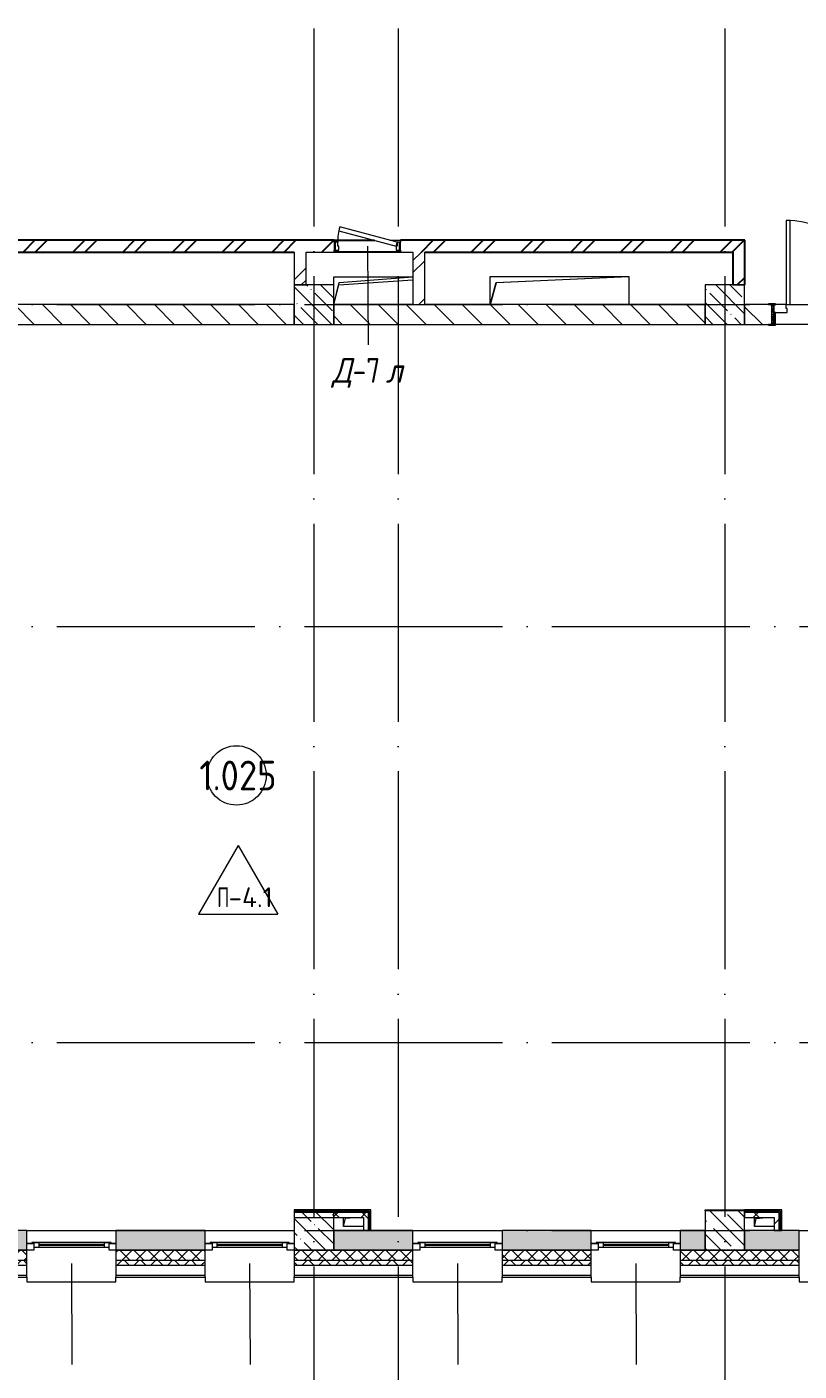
# Model space of a CAD drawing. Header units: millimetres. Extents: x -68946 to 690821, y -552984 to 293768.
# Drawn here: x 101938 to 109738, y 25005 to 38580 of the extents above; entities that cross this region are included whole.
import ezdxf

# ---------------------------------------------------------------- set-up
doc = ezdxf.new("R2010")
doc.units = ezdxf.units.MM
doc.linetypes.add('ADSK_Линия сетки', pattern=[2500, 2000, -250, 0, -250])
for name, color, linetype, lineweight in [('0) блоки', 250, 'Continuous', 25), ('A-AREA-____-IDEN', 250, 'Continuous', 9), ('A-DETL-GENF-OTLN', 250, 'Continuous', 5), ('A-DOOR-____-IDEN', 250, 'Continuous', 9), ('A-DOOR-____-MCUT', 250, 'Continuous', 5), ('A-DOOR-____-OTLN', 250, 'Continuous', 5), ('A-DOOR-FRAM-MCUT', 250, 'Continuous', 5), ('A-DOOR-FRAM-OTLN', 250, 'Continuous', 5), ('A-FLOR-____-IDEN', 250, 'Continuous', 9), ('A-FLOR-____-OTLN', 250, 'Continuous', 9), ('A-GLAZ-____-IDEN', 250, 'Continuous', 9), ('A-GLAZ-____-MCUT', 250, 'Continuous', 9), ('A-GLAZ-____-OTLN', 250, 'Continuous', 5), ('A-WALL-____-MCUT', 250, 'Continuous', 13), ('A-WALL-____-PATT', 250, 'Continuous', 13), ('A-WALL-FNSH-MCUT', 250, 'Continuous', 13), ('I-WALL-____-OTLN', 250, 'Continuous', 9), ('S-COLS-____-MCUT', 250, 'Continuous', 25), ('S-COLS-____-OTLN', 250, 'Continuous', 9), ('S-GRID-____-OTLN', 250, 'Continuous', 9)]:
    doc.layers.add(name, color=color, linetype=linetype, lineweight=lineweight)
doc.styles.add('ISOCPEUR_1', font='isocpeur.ttf', dxfattribs={"width": 0.9, "height": 250})
doc.styles.add('ISOCPEUR_2', font='isocpeur.ttf', dxfattribs={"height": 160})
doc.styles.add('ISOCPEUR_I_1', font='ГОСТ тип А.ttf', dxfattribs={"height": 2500})
pattern_1 = [(45, (12287.9, -0.0006), (-251.4472, 251.4472), []), (45, (12287.9, 381), (-251.4472, 251.4472), [])]
pattern_2 = [(135, (12287.91, -0.0006), (-142.5612, -142.5612), []), (135, (12430.48, -0.0006), (-142.5612, -142.5612), [252.016, -50.403, 3.353, -47.05])]
pattern_3 = [(45, (12287.91, -0.0006), (-141.42136, 141.42136), []), (135, (12287.91, -0.0006), (-141.42136, -141.42136), [])]

# ---------------------------------------------------------------- blocks, each defined once
blk = doc.blocks.new('Окно_СКБ_1Ст1 - 120_Окно_СКБ_1Ст_900_ОК7Л-29020579-АР1_Маркировочный план 1 этажа С2и3')
at = {"layer": 'A-GLAZ-____-MCUT'}
for p, q in [((-450, -195), (-450, -125)), ((-450, -125), (-380, -125)), ((-380, -125), (-380, -195)), ((380, -195), (380, -125)), ((380, -125), (450, -125)), ((450, -125), (450, -195)), ((-380, -195), (-450, -195)), ((-380, -195), (-400, -195)), ((-400, -195), (-400, -205)), ((-400, -205), (400, -205)), ((400, -205), (-400, -205)), ((380, -155), (-380, -155)), ((-380, -155), (-380, -195)), ((-330, -205), (-330, -155)), ((330, -205), (330, -155)), ((380, -195), (380, -155)), ((450, -195), (380, -195)), ((400, -195), (380, -195)), ((400, -205), (400, -195))]:
    blk.add_line(p, q, dxfattribs=at)
at = {"layer": 'A-GLAZ-____-MCUT', "lineweight": 5}
for p, q in [((-330, -175), (330, -175)), ((330, -185), (-330, -185))]:
    blk.add_line(p, q, dxfattribs=at)
at = {"layer": 'A-GLAZ-____-OTLN'}
for p, q in [((-450, -195), (-400, -195)), ((400, -195), (450, -195))]:
    blk.add_line(p, q, dxfattribs=at)
blk = doc.blocks.new('Окно_СКБ_1Ст1 - 120_Окно_СКБ_1Ст_900_ОК7Л-V29-АР1_Маркировочный план 1 этажа С2и3')
at = {"layer": 'A-GLAZ-____-MCUT'}
for p, q in [((-450, -195), (-450, -125)), ((-450, -125), (-380, -125)), ((-380, -125), (-380, -195)), ((380, -195), (380, -125)), ((380, -125), (450, -125)), ((450, -125), (450, -195)), ((-380, -195), (-450, -195)), ((-380, -195), (-400, -195)), ((-400, -195), (-400, -205)), ((-400, -205), (400, -205)), ((400, -205), (-400, -205)), ((380, -155), (-380, -155)), ((-380, -155), (-380, -195)), ((-330, -205), (-330, -155)), ((330, -205), (330, -155)), ((380, -195), (380, -155)), ((450, -195), (380, -195)), ((400, -195), (380, -195)), ((400, -205), (400, -195))]:
    blk.add_line(p, q, dxfattribs=at)
at = {"layer": 'A-GLAZ-____-MCUT', "lineweight": 5}
for p, q in [((-330, -175), (330, -175)), ((330, -185), (-330, -185))]:
    blk.add_line(p, q, dxfattribs=at)
at = {"layer": 'A-GLAZ-____-OTLN'}
for p, q in [((-450, -195), (-400, -195)), ((400, -195), (450, -195))]:
    blk.add_line(p, q, dxfattribs=at)
blk = doc.blocks.new('WNW_Отлив1 - Отлив_металлический 2-28596055-АР1_Маркировочный план 1 этажа С2и3')
at = {"layer": 'A-GLAZ-____-OTLN'}
for p, q in [((450, 320), (-450, 320)), ((-450, 320), (-450, 270)), ((450, 270), (450, 320))]:
    blk.add_line(p, q, dxfattribs=at)
blk = doc.blocks.new('Дверь_СКБ_2Ст_Внутренняя1 - Н_ВВ-4_1_2000x2600h_Фрамуга сверху-42037733-АР1_Маркировочный план 1 этажа С2и3')
at = {"layer": 'A-DOOR-____-OTLN'}
h = blk.add_hatch(dxfattribs=at)
h.set_pattern_fill('FP_17', color=256, style=0, pattern_type=2)
h.set_pattern_definition([(135, (1301.41, 164.685), (-14.1421, -14.1421), []), (225, (1301.41, 164.685), (14.1421, -14.1421), [])])
h.paths.add_polyline_path([(1012.5, -100), (1012.5, 100), (987.5, 100), (987.5, -100), (1012.5, -100)])
at = {"layer": 'A-DOOR-FRAM-OTLN'}
h = blk.add_hatch(dxfattribs=at)
h.set_pattern_fill('FP_18', color=256, style=0, pattern_type=2)
h.set_pattern_definition([(45, (-821.384, 164.685), (-14.1421, 14.1421), []), (135, (-821.384, 164.685), (-14.1421, -14.1421), [])])
h.paths.add_polyline_path([(-962.5, -100), (-962.5, 100), (-987.5, 100), (-987.5, -100)])
at = {"layer": 'A-DOOR-____-MCUT'}
for p, q in [((-837.5, 950), (-837.5, 100)), ((-797.5, 950), (-837.5, 950)), ((-797.5, 100), (-797.5, 950)), ((862.5, 950), (822.5, 950)), ((822.5, 950), (822.5, 100)), ((862.5, 100), (862.5, 950)), ((-837.5, 100), (-797.5, 100)), ((822.5, 100), (862.5, 100))]:
    blk.add_line(p, q, dxfattribs=at)
at = {"layer": 'A-DOOR-____-OTLN'}
for centre, start, end in [((-837.5, 100), 0, 90), ((862.5, 100), 90, 180)]:
    blk.add_arc(centre, 850, start, end, dxfattribs=at)
at = {"layer": 'A-DOOR-FRAM-MCUT'}
for p, q in [((-947.5, 108), (-1017.5, 108)), ((-1017.5, 108), (-1017.5, 100)), ((-1017.5, 100), (-947.5, 100)), ((-962.5, 100), (-987.5, 100)), ((-987.5, 100), (-987.5, -100)), ((-837.5, 100), (-962.5, 100)), ((-962.5, 100), (-962.5, 20)), ((-962.5, -100), (-962.5, 100)), ((-947.5, 100), (-962.5, 100)), ((-962.5, 100), (-962.5, 99)), ((-962.5, 99), (-947.5, 99)), ((-962.5, 20), (-827.5, 20)), ((-947.5, 20), (-962.5, 20)), ((-962.5, 20), (-962.5, -100)), ((-947.5, 100), (-947.5, 108)), ((-947.5, 99), (-947.5, 100)), ((-947.5, -100), (-947.5, 20)), ((-837.5, 60), (-837.5, 100)), ((-827.5, 60), (-837.5, 60)), ((-827.5, 20), (-827.5, 60)), ((862.5, 60), (852.5, 60)), ((852.5, 60), (852.5, 20)), ((852.5, 20), (987.5, 20)), ((862.5, 100), (862.5, 60)), ((987.5, 100), (862.5, 100)), ((1042.5, 108), (972.5, 108)), ((972.5, 108), (972.5, 100)), ((987.5, 100), (972.5, 100)), ((972.5, 100), (972.5, 99)), ((972.5, 100), (1042.5, 100)), ((972.5, 99), (987.5, 99)), ((987.5, 20), (972.5, 20)), ((972.5, 20), (972.5, -100)), ((987.5, 20), (987.5, 100)), ((1012.5, 100), (987.5, 100)), ((987.5, 100), (987.5, -100)), ((987.5, 99), (987.5, 100)), ((987.5, -100), (987.5, 20)), ((1012.5, -100), (1012.5, 100)), ((1042.5, 100), (1042.5, 108)), ((-947.5, -100), (-1017.5, -100)), ((-1017.5, -100), (-1017.5, -108)), ((-1017.5, -108), (-947.5, -108)), ((-987.5, -100), (-962.5, -100)), ((-962.5, -100), (-947.5, -100)), ((-947.5, -108), (-947.5, -100)), ((972.5, -100), (987.5, -100)), ((1042.5, -100), (972.5, -100)), ((972.5, -100), (972.5, -108)), ((972.5, -108), (1042.5, -108)), ((987.5, -100), (1012.5, -100)), ((1042.5, -108), (1042.5, -100))]:
    blk.add_line(p, q, dxfattribs=at)
blk = doc.blocks.new('_Wn_-As_OpeningMEP_floor__Rectangular - _Wn_-As_OpeningMEP_floor__Rectangular-36783980-АР1_Маркировочный план 1 этажа С2и3')
at = {"layer": 'A-DETL-GENF-OTLN', "lineweight": 5}
for p, q in [((-345, 135), (400, 190)), ((-400, -90), (-345, 135))]:
    blk.add_line(p, q, dxfattribs=at)
blk = doc.blocks.new('_Wn_-As_OpeningMEP_floor__Rectangular - _Wn_-As_OpeningMEP_floor__Rectangular-34704753-АР1_Маркировочный план 1 этажа С2и3')
at = {"layer": 'A-DETL-GENF-OTLN', "lineweight": 5}
for p, q in [((-639, 131), (700, 192)), ((-700, -92), (-639, 131))]:
    blk.add_line(p, q, dxfattribs=at)
blk = doc.blocks.new('_Wn_-As_OpeningMEP_floor__Rectangular - _Wn_-As_OpeningMEP_floor__Rectangular-V87-АР1_Маркировочный план 1 этажа С2и3')
at = {"layer": 'A-DETL-GENF-OTLN', "lineweight": 5}
for p, q in [((-100, 0), (-82, 82)), ((-82, 82), (8, 91))]:
    blk.add_line(p, q, dxfattribs=at)
blk = doc.blocks.new('_Wn_-As_OpeningMEP_floor__Rectangular - _Wn_-As_OpeningMEP_floor__Rectangular-V88-АР1_Маркировочный план 1 этажа С2и3')
at = {"layer": 'A-DETL-GENF-OTLN', "lineweight": 5}
for p, q in [((-100, 0), (-82, 82)), ((-82, 82), (18, 92))]:
    blk.add_line(p, q, dxfattribs=at)
blk = doc.blocks.new('Дверь_СКБ_1Ст_Внутренняя1 - Н_Д-7л_670x1875h_Технический шкаф ЭОМ и СС-V10-АР1_Маркировочный план 1 этажа С2и3')
at = {"layer": 'A-DOOR-____-OTLN'}
h = blk.add_hatch(dxfattribs=at)
h.set_pattern_fill('FP_22', color=256, style=0, pattern_type=2)
h.set_pattern_definition([(135, (1951.41, 124.685), (-14.14214, -14.14214), []), (225, (1951.41, 124.685), (14.14214, -14.14214), [])])
h.paths.add_polyline_path([(347, 40), (337, 40), (337, -40), (347, -40), (347, 0)])
at = {"layer": 'A-DOOR-FRAM-OTLN'}
h = blk.add_hatch(dxfattribs=at)
h.set_pattern_fill('FP_23', color=256, style=0, pattern_type=2)
h.set_pattern_definition([(45, (-171.384, 124.685), (-14.1421, 14.1421), []), (135, (-171.384, 124.685), (-14.1421, -14.1421), [])])
h.paths.add_polyline_path([(-323, 40), (-323, -40), (-313, -40), (-313, 40)])
at = {"layer": 'A-DOOR-____-MCUT'}
for p, q in [((-267, 195), (-277, 157)), ((-277, 157), (302, 1)), ((312, 40), (-267, 195)), ((302, 1), (312, 40))]:
    blk.add_line(p, q, dxfattribs=at)
at = {"layer": 'A-DOOR-____-OTLN'}
blk.add_arc((312, 40), 600, 165, 180, dxfattribs=at)
at = {"layer": 'A-DOOR-FRAM-MCUT'}
for p, q in [((-313, 40), (-323, 40)), ((-323, 40), (-323, -40)), ((-288, 40), (-313, 40)), ((-313, 40), (-313, -40)), ((-313, -40), (-313, 40)), ((-288, 0), (-288, 40)), ((-278, 0), (-288, 0)), ((-278, -40), (-278, 0)), ((312, 0), (302, 0)), ((302, 0), (302, -40)), ((312, 40), (312, 0)), ((337, 40), (312, 40)), ((337, -40), (337, 40)), ((347, 40), (337, 40)), ((337, 40), (337, -40)), ((347, -40), (347, 40)), ((-323, -40), (-313, -40)), ((-313, -40), (-278, -40)), ((302, -40), (337, -40)), ((337, -40), (347, -40))]:
    blk.add_line(p, q, dxfattribs=at)
blk = doc.blocks.new('_Wn_-As_OpeningMEP_floor__Rectangular - _Wn_-As_OpeningMEP_floor__Rectangular-32476413-АР1_Маркировочный план 1 этажа С2и3')
at = {"layer": 'A-DETL-GENF-OTLN', "lineweight": 5}
for p, q in [((-350, 125), (400, 175)), ((-400, -75), (-350, 125))]:
    blk.add_line(p, q, dxfattribs=at)
blk = doc.blocks.new('_Wn_-As_OpeningMEP_floor__Rectangular - _Wn_-As_OpeningMEP_floor__Rectangular-37165860-АР1_Маркировочный план 1 этажа С2и3')
at = {"layer": 'A-DETL-GENF-OTLN', "lineweight": 5}
for p, q in [((-638, 133), (700, 195)), ((-699, -90), (-638, 133))]:
    blk.add_line(p, q, dxfattribs=at)
blk = doc.blocks.new('AAR_СКБ_Марка_Помещения_мал - Номер-28977439-АР1_Маркировочный план 1 этажа С2и3')
at = {"layer": 'A-AREA-____-IDEN'}
blk.add_circle((-0.03, 0), 3, dxfattribs=at)
blk = doc.blocks.new('AAR_СКБ_Марка_Перекрытия - Марка пола-17325028-АР1_Маркировочный план 1 этажа С2и3')
at = {"layer": 'A-FLOR-____-IDEN'}
for p, q in [((0, 6.93), (-4, 0)), ((0, 6.93), (4, 0)), ((-4, 0), (4, 0))]:
    blk.add_line(p, q, dxfattribs=at)

msp = doc.modelspace()

# ---------------------------------------------------------------- hatches: boundary and pattern name
at = {"layer": '0) блоки'}
h = msp.add_hatch(dxfattribs=at)
h.set_pattern_fill('FP_4', color=256, style=0, pattern_type=2)
h.set_pattern_definition(pattern_1)
h.paths.add_polyline_path([(104757.8919, 36304.9994), (105042.9138, 36304.9994), (105042.9138, 36424.9994), (100742.8919, 36424.9994), (100742.8919, 36304.9994), (104637.8919, 36304.9994)])
h.paths.add_polyline_path([(105844.2913, 36304.9994), (109188.0332, 36304.9994), (109187.8919, 36424.9994), (105712.9138, 36424.9994), (105712.9138, 36304.9994), (105837.9138, 36304.9994)])
h.paths.add_polyline_path([(100304.2088, 36304.9994), (100392.8919, 36304.9994), (100392.8919, 36424.9994), (99987.9138, 36424.9994), (99987.9138, 36304.9994), (100056.4918, 36304.9994)])
h = msp.add_hatch(dxfattribs=at)
h.set_pattern_fill('FP_4', color=256, style=0, pattern_type=2)
h.set_pattern_definition(pattern_1)
h.paths.add_polyline_path([(109187.8919, 35974.9994), (109188.0332, 35974.9994), (109187.8919, 36304.9994), (109068.0332, 36304.9994), (109068.0332, 35974.9994)])
at = {"layer": 'A-WALL-____-PATT', "lineweight": 15, "true_color": 0x000000}
h = msp.add_hatch(dxfattribs=at)
h.set_pattern_fill('FP_4', color=18, style=0, pattern_type=2)
h.set_pattern_definition(pattern_1)
h.paths.add_polyline_path([(104637.8919, 35974.9994), (104757.8919, 35974.9994), (104757.8919, 36304.9994), (104637.8919, 36304.9994), (104637.8919, 36019.4183)])
h = msp.add_hatch(dxfattribs=at)
h.set_pattern_fill('FP_4', color=18, style=0, pattern_type=2)
h.set_pattern_definition(pattern_1)
h.paths.add_polyline_path([(105937.9138, 35775), (105957.9138, 35775), (105957.9138, 36304.9994), (105837.9138, 36304.9994), (105837.9138, 35775)])
h = msp.add_hatch(dxfattribs=at)
h.set_pattern_fill('FP_2', color=18, style=0, pattern_type=2)
h.set_pattern_definition([(135, (12287.91, -0.0006), (-141.42136, -141.42136), [])])
h.paths.add_polyline_path([(112185.9827, 35575), (113447.9138, 35575), (113447.9138, 35775), (111458.0332, 35775), (111458.0332, 35575), (111813.3769, 35575)])
h.paths.add_polyline_path([(109428.0332, 35575), (109458.0318, 35575), (109458.0332, 35775), (109187.8919, 35775), (109187.8919, 35575), (109287.4661, 35575)])
h.paths.add_polyline_path([(105040.0788, 35575), (108787.8919, 35575), (108787.8919, 35775), (105037.8919, 35774.8832), (105037.9138, 35575)])
h.paths.add_polyline_path([(101671.1643, 35575), (104637.8919, 35575), (104637.8919, 35775), (101137.8919, 35775), (101137.8919, 35575)])
h.paths.add_polyline_path([(98937.2533, 35575), (100737.8919, 35575), (100737.8919, 35775), (97687.8919, 35775), (97687.8919, 35575), (98549.0724, 35575)])
h.paths.add_polyline_path([(95657.8919, 35575), (95687.8919, 35575), (95687.8919, 35775), (95437.8919, 35775), (95437.8919, 35575)])
h = msp.add_hatch(dxfattribs=at)
h.set_pattern_fill('FP_83', color=18, style=0, pattern_type=2)
h.set_pattern_definition(pattern_3)
h.paths.add_polyline_path([(105037.8919, 26557), (105387.4661, 26557), (105387.4661, 26607), (105037.8919, 26607), (105037.8919, 26560.4825)])
h = msp.add_hatch(dxfattribs=at)
h.set_pattern_fill('FP_83', color=18, style=0, pattern_type=2)
h.set_pattern_definition(pattern_3)
h.paths.add_polyline_path([(105337.5999, 26425), (105387.4661, 26425), (105387.4661, 26557), (105337.4661, 26557), (105337.4661, 26425)])
h = msp.add_hatch(dxfattribs=at)
h.set_pattern_fill('FP_83', color=18, style=0, pattern_type=2)
h.set_pattern_definition(pattern_3)
h.paths.add_polyline_path([(109288.5693, 26557), (109537.4661, 26557), (109537.4661, 26607), (109187.8919, 26607), (109187.8919, 26557), (109287.4661, 26557)])
h = msp.add_hatch(dxfattribs=at)
h.set_pattern_fill('FP_83', color=18, style=0, pattern_type=2)
h.set_pattern_definition(pattern_3)
h.paths.add_polyline_path([(109537.4661, 26425), (109537.4661, 26557), (109487.4661, 26557), (109487.4661, 26425)])
h = msp.add_hatch(dxfattribs=at)
h.set_pattern_fill('FP_3', color=18, style=0, pattern_type=2)
h.set_pattern_definition([(50, (12287.9, -0.0006), (364.3679, -31.8783), [38.1, -419.1]), (355, (12287.9, -0.0006), (-70.4859, 382.1133), [30.48, -335.28]), (100.451, (12318.28, -2.66), (293.885, 350.2334), [32.38, -356.18]), (46.184, (12287.9, 101.6), (542.1585, -84.0858), [57.15, -628.65]), (96.636, (12333.1, 94.6), (474.805, 494.8554), [48.57, -534.27]), (351.184, (12287.9, 101.6), (474.8102, 494.85), [45.72, -502.92]), (21, (12338.7, 76.2), (303.2285, -204.5305), [38.1, -419.1]), (326, (12338.7, 76.2), (123.6039, 368.376), [30.48, -335.28]), (71.451, (12364, 59.16), (426.8341, 163.8427), [32.38, -356.18]), (37.5, (12287.91, -0.0006), (6.17665, 169.11015), [16.764, -314.452, 16.764, -323.596, -336.55]), (37.5, (12287.91, -0.0006), (6.17665, 169.11015), [-671.576, 16.764, -319.786]), (7.5, (12287.91, -0.0006), (133.63888, 200.3615), [16.764, -177.292, 16.764, -306.832, -128.27]), (7.5, (12287.91, -0.0006), (133.63888, 200.3615), [-517.652, 16.764, -111.506]), (327.5, (12174.63, -0.0006), (271.18182, -11.45836), [16.764, -110.236, 16.764, -379.476, -525.78]), (327.5, (12174.63, -0.0006), (271.18182, -11.45836), [-523.24, 16.764, -509.016]), (317.5, (12123.83, -0.0006), (296.2585, 50.85285), [16.764, -148.336, 16.764, -246.38, -373.38]), (317.5, (12123.83, -0.0006), (296.2585, 50.85285), [-428.244, 16.764, -356.616])])
h.paths.add_polyline_path([(112437.9138, 26225), (113447.9138, 26225.0597), (113447.9138, 26425), (112437.9138, 26425), (112437.9138, 26225.0597)])
h.paths.add_polyline_path([(111239.8528, 26225), (111537.9138, 26225.0597), (111537.9138, 26425), (110637.9138, 26425), (110637.9138, 26225)])
h.paths.add_polyline_path([(107637.9138, 26225), (107637.9138, 26425), (106737.9138, 26425), (106737.9138, 26225), (107138.9863, 26225)])
h.paths.add_polyline_path([(105772.0308, 26225), (105837.9138, 26225.0597), (105837.9138, 26425), (105037.8919, 26425), (105037.8919, 26225)])
h.paths.add_polyline_path([(101937.9138, 26225), (101937.9138, 26425), (101137.8919, 26425), (101137.8919, 26225), (101671.1643, 26225)])
h.paths.add_polyline_path([(103108.8499, 26225), (103737.9138, 26225.0597), (103737.9138, 26425), (102837.9138, 26425), (102837.9138, 26225), (103038.1198, 26225)])
h.paths.add_polyline_path([(98937.9138, 26225), (99837.9138, 26225.0597), (99837.9138, 26425), (98937.9138, 26425), (98937.9138, 26225.0597)])
h.paths.add_polyline_path([(98037.9138, 26225), (98037.9138, 26425), (96537.9138, 26425), (96537.9138, 26225), (97570.2978, 26225)])
h.paths.add_polyline_path([(92587.8919, 26225), (93837.9138, 26225.0597), (93837.9138, 26425), (92587.8919, 26425), (92588.0037, 26225.0597)])
h.paths.add_polyline_path([(108787.8919, 26225.0597), (108787.8919, 26425), (108537.9138, 26425), (108537.9884, 26225.0597)])
h.paths.add_polyline_path([(109737.9138, 26225.0597), (109737.9138, 26425), (109187.8919, 26425), (109188.056, 26225.0597)])
h.paths.add_polyline_path([(94737.9138, 26225.0597), (95037.8919, 26225.0597), (95037.8919, 26425), (94737.9138, 26425), (94737.9138, 26405.955)])
h.paths.add_polyline_path([(95637.9138, 26225.0597), (95637.9138, 26425), (95437.8919, 26425), (95437.8919, 26225.0597), (95637.8542, 26225.0597)])
h = msp.add_hatch(dxfattribs=at)
h.set_pattern_fill('FP_52', color=18, style=0, pattern_type=2)
h.set_pattern_definition([(45, (12287.91, -0.0006), (-70.71068, 70.71068), []), (135, (12287.91, -0.0006), (-70.71068, -70.71068), [])])
h.paths.add_polyline_path([(116717.9144, 26125.0597), (116987.8919, 26125.0597), (116987.8548, 26225), (116717.8919, 26225), (116717.8919, 26223.0597), (116754.8919, 26223.0597), (116754.8919, 26215.0597), (116717.8919, 26215.0597), (116717.8919, 26125.0597)])
h.paths.add_polyline_path([(115377.8919, 26125.0597), (115617.8919, 26125.0597), (115617.8919, 26215.0597), (115580.8919, 26215.0597), (115580.8919, 26223.0597), (115617.8919, 26223.0597), (115617.8203, 26225), (115377.8919, 26225), (115377.8919, 26223.0597), (115414.8919, 26223.0597), (115414.8919, 26215.0597), (115377.8919, 26215.0597), (115377.8919, 26135.5435)])
h.paths.add_polyline_path([(113647.8919, 26125.0597), (113647.8919, 26215.0597), (113610.8919, 26215.0597), (113610.8919, 26223.0597), (113647.8919, 26223.0597), (113647.8851, 26225.0597), (112437.9138, 26225), (112437.9138, 26125.0597), (113447.9138, 26125.0597)])
h.paths.add_polyline_path([(107138.9863, 26125.0597), (107637.9138, 26125.0597), (107637.3768, 26225), (106737.9138, 26225), (106737.9138, 26125.0597)])
h.paths.add_polyline_path([(109737.9138, 26125.0597), (109737.9138, 26225.0597), (108537.9138, 26225), (108537.9138, 26125.0597)])
h.paths.add_polyline_path([(110637.9138, 26125.0597), (111537.9138, 26125.0597), (111537.3768, 26225), (110637.9138, 26225), (110637.9138, 26187.1895)])
h.paths.add_polyline_path([(105772.0308, 26125.0597), (105837.9138, 26125.0597), (105837.1978, 26225), (104637.9138, 26225), (104637.9138, 26125.0597), (105699.7438, 26125.0597)])
h.paths.add_polyline_path([(103038.1198, 26125.0597), (103737.9138, 26125.0597), (103737.3768, 26225), (102837.9138, 26225), (102837.9138, 26125.0597)])
h.paths.add_polyline_path([(101671.1643, 26125.0597), (101937.9138, 26125.0597), (101937.1978, 26225), (100737.9138, 26225), (100737.9138, 26125.0597), (101137.8919, 26125.0597)])
h.paths.add_polyline_path([(98937.9138, 26125.0597), (99837.9138, 26125.0597), (99837.3768, 26225), (98937.9138, 26225)])
h.paths.add_polyline_path([(97570.2978, 26125.0597), (98037.9138, 26125.0597), (98037.9138, 26225), (96537.9138, 26225), (96537.9138, 26125.0597)])
h.paths.add_polyline_path([(93837.9138, 26125.0597), (93836.9293, 26225), (92187.8919, 26224.9994), (92187.8919, 26125.0597), (93469.4313, 26125.0597)])
h.paths.add_polyline_path([(95437.8919, 26125.0597), (95637.9138, 26125.0597), (95637.9138, 26225.0597), (94737.9138, 26225), (94737.9138, 26125.0597), (94836.3868, 26125.0597)])
h.paths.add_polyline_path([(88001.6092, 26125.0597), (88137.8919, 26125.0597), (88137.5273, 26225), (87757.9138, 26225), (87757.9138, 26125.0597)])
h.paths.add_polyline_path([(86487.9138, 26125.0597), (87157.9138, 26125.0597), (87157.9138, 26224.9994), (86487.9138, 26225)])
h = msp.add_hatch(dxfattribs=at)
h.set_pattern_fill('FP_53', color=18, style=0, pattern_type=2)
h.set_pattern_definition([(135, (12287.91, -0.0006), (-84.85281, -84.85281), []), (225, (12287.91, -0.0006), (84.85281, -84.85281), [])])
h.paths.add_polyline_path([(115377.8919, 26075.0597), (115617.8919, 26075.0597), (115617.8919, 26125.0597), (115377.8919, 26125.0597), (115377.8919, 26115.0597)])
h.paths.add_polyline_path([(116837.9144, 26075.0597), (116887.9144, 26075.0597), (116887.9144, 26125.0597), (116717.8919, 26125.0597), (116717.9144, 26075.0597), (116737.9144, 26075.0597)])
h.paths.add_polyline_path([(113647.8919, 26075.0597), (113647.8919, 26125.0597), (112437.9138, 26125.0597), (112437.9138, 26075.0597), (113447.9138, 26075.0597)])
h.paths.add_polyline_path([(111537.9138, 26075.0597), (111537.9138, 26125.0597), (110637.9138, 26125.0597), (110637.9138, 26075.0597), (111239.8528, 26075.0597)])
h.paths.add_polyline_path([(108537.9138, 26075.0597), (109737.9138, 26075.0597), (109737.9138, 26125.0597), (108537.9138, 26125.0597)])
h.paths.add_polyline_path([(107637.9138, 26075.0597), (107637.9138, 26125.0597), (106737.9138, 26125.0597), (106737.9138, 26075.0597), (107138.9863, 26075.0597)])
h.paths.add_polyline_path([(105772.0308, 26075.0597), (105837.9138, 26075.0597), (105837.9138, 26125.0597), (104637.9138, 26125.0597), (104637.9138, 26075.0597)])
h.paths.add_polyline_path([(103038.1198, 26075.0597), (103737.9138, 26075.0597), (103737.9138, 26125.0597), (102837.9138, 26125.0597), (102837.9138, 26075.0597)])
h.paths.add_polyline_path([(101725.6697, 26075.0597), (101937.9138, 26075.0597), (101937.9138, 26125.0597), (100737.9138, 26125.0597), (100737.9138, 26075.0597), (101671.1643, 26075.0597)])
h.paths.add_polyline_path([(99837.9138, 26075.0597), (99837.9138, 26125.0597), (98937.9138, 26125.0597), (98937.9138, 26075.0597)])
h.paths.add_polyline_path([(97570.2978, 26075.0597), (98037.9138, 26075.0597), (98037.9138, 26125.0597), (96537.9138, 26125.0597), (96537.9138, 26075.0597)])
h.paths.add_polyline_path([(95437.8919, 26075.0597), (95637.9138, 26075.0597), (95637.9138, 26125.0597), (94737.9138, 26125.0597), (94737.9138, 26075.0597), (94836.3868, 26075.0597)])
h.paths.add_polyline_path([(92187.8919, 26075.0597), (93837.9138, 26075.0597), (93837.9138, 26125.0597), (92187.8919, 26125.0597)])
h.paths.add_polyline_path([(86634.6537, 26075.0597), (87157.9138, 26075.0597), (87157.9138, 26125.0597), (86487.9138, 26125.0597), (86487.9138, 26075.0597)])
h.paths.add_polyline_path([(88001.6092, 26075.0597), (88137.8919, 26075.0597), (88137.8919, 26125.0597), (87757.9138, 26125.0597), (87757.9138, 26075.0597)])
at = {"layer": 'S-COLS-____-OTLN', "lineweight": 5, "true_color": 0x000000}
h = msp.add_hatch(dxfattribs=at)
h.set_pattern_fill('FP_1', color=18, style=0, pattern_type=2)
h.set_pattern_definition(pattern_2)
h.paths.add_polyline_path([(105037.8896, 35574.9994), (105037.8919, 35575), (105037.8919, 35974.9994), (104637.8919, 35974.9994), (104637.8919, 35575), (105000.3625, 35575)])
h = msp.add_hatch(dxfattribs=at)
h.set_pattern_fill('FP_1', color=18, style=0, pattern_type=2)
h.set_pattern_definition(pattern_2)
h.paths.add_polyline_path([(108787.9002, 35574.9994), (109187.8919, 35575), (109187.8919, 35974.9994), (108787.8919, 35974.9994), (108787.8919, 35575)])
h = msp.add_hatch(dxfattribs=at)
h.set_pattern_fill('FP_1', color=18, style=0, pattern_type=2)
h.set_pattern_definition(pattern_2)
h.paths.add_polyline_path([(104637.8919, 26224.9994), (105037.8919, 26225.0597), (105037.8919, 26624.9994), (104637.8919, 26624.9994), (104637.8919, 26225.0597)])
h = msp.add_hatch(dxfattribs=at)
h.set_pattern_fill('FP_1', color=18, style=0, pattern_type=2)
h.set_pattern_definition(pattern_2)
h.paths.add_polyline_path([(109187.7714, 26225.0597), (109187.8919, 26225.0597), (109187.8919, 26624.9994), (108787.8919, 26624.9994), (108787.8919, 26225.0597)])

# ---------------------------------------------------------------- linework, layer by layer
at = {"layer": '0) блоки'}
for p, q in [((105042.9138, 36424.9994), (100732.8919, 36424.9994)), ((105042.9138, 36424.9994), (105448.7247, 36424.9994)), ((109188.0332, 36424.9994), (105712.9138, 36424.9994)), ((109188.0332, 35974.9994), (109188.0332, 36424.9994)), ((101137.8919, 36304.9994), (104637.8919, 36304.9994)), ((105712.9138, 36304.9994), (105042.9138, 36304.9994)), ((105957.9138, 36304.9994), (109068.0332, 36304.9994)), ((109068.0332, 36304.9994), (109068.0332, 35974.9994))]:
    msp.add_line(p, q, dxfattribs=at)
at = {"layer": 'A-DOOR-____-IDEN', "color": 18, "true_color": 0x000000}
msp.add_line((105377.9138, 36364.9994), (105383.4114, 35369.5229), dxfattribs=at)
at = {"layer": 'A-FLOR-____-OTLN', "color": 18, "lineweight": 5, "true_color": 0x000000}
for p, q in [((105037.9138, 36055), (105837.9138, 36055)), ((105037.9138, 35974.9994), (105037.9138, 36055)), ((106618.1919, 36060), (108018.1919, 36060)), ((106618.1919, 35775), (106618.1919, 36060)), ((108018.1919, 36060), (108018.1919, 35775)), ((109648.0332, 35775), (111268.0332, 35775)), ((108787.8919, 26624.9994), (108787.8919, 26632)), ((108787.8919, 26632), (109187.8919, 26632)), ((105137.5999, 26465.9348), (105137.5999, 26557)), ((109287.4661, 26465), (109287.4661, 26557)), ((105337.4661, 26465.9348), (105137.5999, 26465.9348)), ((109487.4661, 26465), (109287.4661, 26465))]:
    msp.add_line(p, q, dxfattribs=at)
at = {"layer": 'A-GLAZ-____-IDEN', "color": 18, "lineweight": 15, "true_color": 0x000000}
for p, q in [((102387.9138, 26090.0597), (102392.4156, 25071.1457)), ((104187.9138, 26090.0597), (104192.4156, 25071.1457)), ((106287.9138, 26090.0597), (106292.4156, 25071.1457)), ((108087.9138, 26090.0597), (108092.4156, 25071.1457))]:
    msp.add_line(p, q, dxfattribs=at)
at = {"layer": 'A-WALL-____-MCUT', "color": 18, "lineweight": 15, "true_color": 0x000000}
for p, q in [((105042.9138, 36404.9994), (105042.9138, 36424.9994)), ((105712.9138, 36424.9994), (105712.9138, 36404.9994)), ((104637.8919, 36304.9994), (104637.8919, 35974.9994)), ((104757.8919, 36304.9994), (105042.9138, 36304.9994)), ((104757.8919, 35974.9994), (104757.8919, 36304.9994)), ((105042.9138, 36304.9994), (105042.9138, 36324.9994)), ((105712.9138, 36324.9994), (105712.9138, 36304.9994)), ((105712.9138, 36304.9994), (105837.9138, 36304.9994)), ((105837.9138, 36304.9994), (105837.9138, 35775)), ((105957.9138, 35775), (105957.9138, 36304.9994)), ((104637.8919, 35974.9994), (104757.8919, 35974.9994)), ((109068.0332, 35974.9994), (109188.0332, 35974.9994)), ((104637.8919, 35775), (101137.8919, 35775)), ((104637.8919, 35575), (104637.8919, 35775)), ((105837.9138, 35775), (105037.8919, 35775)), ((105037.8919, 35775), (105037.8919, 35575)), ((105837.9138, 35775), (105957.9138, 35775)), ((108787.8919, 35775), (105957.9138, 35775)), ((108787.8919, 35575), (108787.8919, 35775)), ((109428.0332, 35775), (109187.8919, 35775)), ((109187.8919, 35775), (109187.8919, 35575)), ((101137.8919, 35575), (104637.8919, 35575)), ((105037.8919, 35575), (108787.8919, 35575)), ((109187.8919, 35575), (109428.0332, 35575)), ((105399.9661, 26619.5), (104637.9138, 26619.5)), ((105399.9661, 26425), (105399.9661, 26619.5)), ((109549.9661, 26619.5), (109187.8919, 26619.5)), ((109549.9661, 26425), (109549.9661, 26619.5)), ((104637.9138, 26607), (104637.9138, 26557)), ((105387.4661, 26607), (104637.9138, 26607)), ((104637.9138, 26557), (105337.4661, 26557)), ((105337.4661, 26557), (105337.4661, 26425)), ((105387.4661, 26425), (105387.4661, 26607)), ((109187.8919, 26607), (109187.8919, 26557)), ((109537.4661, 26607), (109187.8919, 26607)), ((109187.8919, 26557), (109487.4661, 26557)), ((109487.4661, 26557), (109487.4661, 26425)), ((109537.4661, 26425), (109537.4661, 26607)), ((101937.9138, 26425), (101137.8919, 26425)), ((101937.9138, 26225), (101937.9138, 26425)), ((103737.9138, 26425), (102837.9138, 26425)), ((102837.9138, 26425), (102837.9138, 26225)), ((103737.9138, 26225), (103737.9138, 26425)), ((105837.9138, 26425), (105037.8919, 26425)), ((105037.8919, 26425), (105037.8919, 26225)), ((105337.4661, 26425), (105387.4661, 26425)), ((105837.9138, 26225), (105837.9138, 26425)), ((107637.9138, 26425), (106737.9138, 26425)), ((106737.9138, 26425), (106737.9138, 26225)), ((107637.9138, 26225), (107637.9138, 26425)), ((108787.8919, 26425), (108537.9138, 26425)), ((108537.9138, 26425), (108537.9138, 26225)), ((108787.8919, 26225), (108787.8919, 26425)), ((109737.9138, 26425), (109187.8919, 26425)), ((109187.8919, 26425), (109187.8919, 26225)), ((109487.4661, 26425), (109537.4661, 26425)), ((109737.9138, 26225), (109737.9138, 26425)), ((101937.9138, 26225.0597), (100737.9138, 26225.0597)), ((101137.8919, 26225), (101937.9138, 26225)), ((101937.9138, 26125.0597), (101937.9138, 26225)), ((103737.9138, 26225.0597), (102837.9138, 26225.0597)), ((102837.9138, 26225), (102837.9138, 26125.0597)), ((102837.9138, 26225), (103737.9138, 26225)), ((103737.9138, 26125.0597), (103737.9138, 26225)), ((105837.9138, 26225.0597), (104637.9138, 26225.0597)), ((104637.9138, 26225.0597), (104637.9138, 26125.0597)), ((105037.8919, 26225), (105837.9138, 26225)), ((105837.9138, 26125.0597), (105837.9138, 26225)), ((107637.9138, 26225.0597), (106737.9138, 26225.0597)), ((106737.9138, 26225), (106737.9138, 26125.0597)), ((106737.9138, 26225), (107637.9138, 26225)), ((107637.9138, 26125.0597), (107637.9138, 26225)), ((109737.9138, 26225.0597), (108537.9138, 26225.0597)), ((108537.9138, 26225), (108537.9138, 26125.0597)), ((108537.9138, 26225), (108787.8919, 26225)), ((109187.8919, 26225), (109737.9138, 26225)), ((109737.9138, 26125.0597), (109737.9138, 26225)), ((100737.9138, 26125.0597), (101937.9138, 26125.0597)), ((100737.9138, 26075.0597), (101937.9138, 26075.0597)), ((101937.9138, 26075.0597), (101937.9138, 26125.0597)), ((101937.9138, 25975.0597), (101937.9138, 26075.0597)), ((102837.9138, 26125.0597), (102837.9138, 26075.0597)), ((102837.9138, 26125.0597), (103737.9138, 26125.0597)), ((102837.9138, 26075.0597), (102837.9138, 25975.0597)), ((102837.9138, 26075.0597), (103737.9138, 26075.0597)), ((103737.9138, 26075.0597), (103737.9138, 26125.0597)), ((103737.9138, 25975.0597), (103737.9138, 26075.0597)), ((104637.9138, 26125.0597), (104637.9138, 26075.0597)), ((104637.9138, 26125.0597), (105837.9138, 26125.0597)), ((104637.9138, 26075.0597), (104637.9138, 25975.0597)), ((104637.9138, 26075.0597), (105837.9138, 26075.0597)), ((105837.9138, 26075.0597), (105837.9138, 26125.0597)), ((105837.9138, 25975.0597), (105837.9138, 26075.0597)), ((106737.9138, 26125.0597), (106737.9138, 26075.0597)), ((106737.9138, 26125.0597), (107637.9138, 26125.0597)), ((106737.9138, 26075.0597), (106737.9138, 25975.0597)), ((106737.9138, 26075.0597), (107637.9138, 26075.0597)), ((107637.9138, 26075.0597), (107637.9138, 26125.0597)), ((107637.9138, 25975.0597), (107637.9138, 26075.0597)), ((108537.9138, 26125.0597), (108537.9138, 26075.0597)), ((108537.9138, 26125.0597), (109737.9138, 26125.0597)), ((108537.9138, 26075.0597), (108537.9138, 25975.0597)), ((108537.9138, 26075.0597), (109737.9138, 26075.0597)), ((109737.9138, 26075.0597), (109737.9138, 26125.0597)), ((109737.9138, 25975.0597), (109737.9138, 26075.0597)), ((100737.9138, 25975.0597), (101937.9138, 25975.0597)), ((102837.9138, 25975.0597), (103737.9138, 25975.0597)), ((104637.9138, 25975.0597), (105837.9138, 25975.0597)), ((106737.9138, 25975.0597), (107637.9138, 25975.0597)), ((108537.9138, 25975.0597), (109737.9138, 25975.0597))]:
    msp.add_line(p, q, dxfattribs=at)
at = {"layer": 'A-WALL-FNSH-MCUT', "lineweight": 15}
for p, q in [((105412.4661, 26632), (104637.9138, 26632)), ((104637.9138, 26632), (104637.9138, 26607)), ((105412.4661, 26425), (105412.4661, 26632)), ((109562.4661, 26632), (109187.8919, 26632)), ((109187.8919, 26632), (109187.8919, 26607)), ((109562.4661, 26425), (109562.4661, 26632)), ((105387.4661, 26425), (105412.4661, 26425)), ((109537.4661, 26425), (109562.4661, 26425)), ((100737.9138, 25955.0597), (101937.9138, 25955.0597)), ((101937.9138, 25955.0597), (101937.9138, 25975.0597)), ((102837.9138, 25975.0597), (102837.9138, 25955.0597)), ((102837.9138, 25955.0597), (103737.9138, 25955.0597)), ((103737.9138, 25955.0597), (103737.9138, 25975.0597)), ((104637.9138, 25975.0597), (104637.9138, 25955.0597)), ((104637.9138, 25955.0597), (105837.9138, 25955.0597)), ((105837.9138, 25955.0597), (105837.9138, 25975.0597)), ((106737.9138, 25975.0597), (106737.9138, 25955.0597)), ((106737.9138, 25955.0597), (107637.9138, 25955.0597)), ((107637.9138, 25955.0597), (107637.9138, 25975.0597)), ((108537.9138, 25975.0597), (108537.9138, 25955.0597)), ((108537.9138, 25955.0597), (109737.9138, 25955.0597)), ((109737.9138, 25955.0597), (109737.9138, 25975.0597))]:
    msp.add_line(p, q, dxfattribs=at)
at = {"layer": 'I-WALL-____-OTLN', "color": 18, "lineweight": 15, "true_color": 0x000000}
for p, q in [((105603.2728, 36424.9994), (105712.9138, 36424.9994)), ((109648.0332, 35775), (111268.0332, 35775)), ((111418.0332, 35575), (109498.0332, 35575)), ((101937.9138, 26425), (102837.9138, 26425)), ((103737.9138, 26425), (104637.8919, 26425)), ((105837.9138, 26425), (106737.9138, 26425)), ((107637.9138, 26425), (108537.9138, 26425)), ((109737.9138, 26425), (110637.9138, 26425))]:
    msp.add_line(p, q, dxfattribs=at)
at = {"layer": 'S-COLS-____-MCUT', "color": 18, "lineweight": 5, "true_color": 0x000000}
for p, q in [((105037.8919, 35974.9994), (104637.8919, 35974.9994)), ((104637.8919, 35974.9994), (104637.8919, 35775)), ((105037.8919, 35775), (105037.8919, 35974.9994)), ((109068.0332, 35974.9994), (108787.8919, 35974.9994)), ((108787.8919, 35974.9994), (108787.8919, 35775)), ((109187.8919, 35775), (109187.8919, 35974.9994)), ((104637.8919, 35574.9994), (105037.8919, 35574.9994)), ((108787.8919, 35574.9994), (109187.8919, 35574.9994)), ((105037.8919, 26624.9994), (104637.8919, 26624.9994)), ((104637.8919, 26624.9994), (104637.8919, 26224.9994)), ((105037.8919, 26425), (105037.8919, 26624.9994)), ((109187.8919, 26624.9994), (108787.8919, 26624.9994)), ((108787.8919, 26624.9994), (108787.8919, 26425)), ((109187.8919, 26425), (109187.8919, 26624.9994)), ((104637.8919, 26224.9994), (105037.8919, 26224.9994)), ((108787.8919, 26224.9994), (109187.8919, 26224.9994))]:
    msp.add_line(p, q, dxfattribs=at)
at = {"layer": 'S-COLS-____-OTLN', "color": 18, "lineweight": 5, "true_color": 0x000000}
for p, q in [((109187.8919, 35974.9994), (109068.0332, 35974.9994)), ((104637.8919, 35775), (104637.8919, 35574.9994)), ((105037.8919, 35574.9994), (105037.8919, 35775)), ((108787.8919, 35775), (108787.8919, 35574.9994)), ((109187.8919, 35574.9994), (109187.8919, 35775)), ((105037.8919, 26224.9994), (105037.8919, 26425)), ((108787.8919, 26425), (108787.8919, 26224.9994)), ((109187.8919, 26224.9994), (109187.8919, 26425))]:
    msp.add_line(p, q, dxfattribs=at)
at = {"layer": 'S-GRID-____-OTLN', "color": 18, "linetype": 'ADSK_Линия сетки', "true_color": 0x000000}
for p, q in [((104837.9138, 61063.6538), (104837.9138, -2919.5356)), ((105687.9138, 61063.6538), (105687.9138, -2919.5356)), ((108987.9138, 61063.6538), (108987.9138, -2919.5356)), ((77240.3519, 35775), (168626.8279, 35775)), ((77240.3519, 32525), (168626.8279, 32525)), ((77240.3519, 28325), (168626.8279, 28325)), ((77240.3519, 26425), (168626.8279, 26425))]:
    msp.add_line(p, q, dxfattribs=at)

# ---------------------------------------------------------------- block references
at = {"layer": 'A-AREA-____-IDEN', "color": 18, "true_color": 0x000000, "xscale": 99.99999999999993, "yscale": 99.99999999999993, "zscale": 99.99999999999993}
msp.add_blockref('AAR_СКБ_Марка_Помещения_мал - Номер-28977439-АР1_Маркировочный план 1 этажа С2и3', (104057.8947, 31021.0965), dxfattribs=at)
at = {"layer": 'A-DOOR-____-OTLN', "color": 18, "true_color": 0x000000}
for name, p in [('Дверь_СКБ_1Ст_Внутренняя1 - Н_Д-7л_670x1875h_Технический шкаф ЭОМ и СС-V10-АР1_Маркировочный план 1 этажа С2и3', (105365.4138, 36364.9994)), ('Дверь_СКБ_2Ст_Внутренняя1 - Н_ВВ-4_1_2000x2600h_Фрамуга сверху-42037733-АР1_Маркировочный план 1 этажа С2и3', (110445.5332, 35675))]:
    msp.add_blockref(name, p, dxfattribs=at)
at = {"layer": 'A-FLOR-____-IDEN', "color": 18, "true_color": 0x000000, "xscale": 99.99999999999993, "yscale": 99.99999999999993, "zscale": 99.99999999999993}
msp.add_blockref('AAR_СКБ_Марка_Перекрытия - Марка пола-17325028-АР1_Маркировочный план 1 этажа С2и3', (104071.4176, 29619.0782), dxfattribs=at)
at = {"layer": 'A-GLAZ-____-OTLN', "color": 18, "true_color": 0x000000}
for name, p in [('_Wn_-As_OpeningMEP_floor__Rectangular - _Wn_-As_OpeningMEP_floor__Rectangular-36783980-АР1_Маркировочный план 1 этажа С2и3', (105437.9138, 35865)), ('_Wn_-As_OpeningMEP_floor__Rectangular - _Wn_-As_OpeningMEP_floor__Rectangular-32476413-АР1_Маркировочный план 1 этажа С2и3', (105437.9138, 35850)), ('_Wn_-As_OpeningMEP_floor__Rectangular - _Wn_-As_OpeningMEP_floor__Rectangular-34704753-АР1_Маркировочный план 1 этажа С2и3', (107318.1919, 35867.5)), ('_Wn_-As_OpeningMEP_floor__Rectangular - _Wn_-As_OpeningMEP_floor__Rectangular-37165860-АР1_Маркировочный план 1 этажа С2и3', (107318.1919, 35864.9702)), ('_Wn_-As_OpeningMEP_floor__Rectangular - _Wn_-As_OpeningMEP_floor__Rectangular-V87-АР1_Маркировочный план 1 этажа С2и3', (105237.5999, 26465.9348)), ('_Wn_-As_OpeningMEP_floor__Rectangular - _Wn_-As_OpeningMEP_floor__Rectangular-V88-АР1_Маркировочный план 1 этажа С2и3', (109387.4661, 26465))]:
    msp.add_blockref(name, p, dxfattribs=at)
at = {"layer": 'A-GLAZ-____-OTLN', "color": 18, "true_color": 0x000000, "rotation": 180}
for name, p in [('Окно_СКБ_1Ст1 - 120_Окно_СКБ_1Ст_900_ОК7Л-29020579-АР1_Маркировочный план 1 этажа С2и3', (102387.9138, 26100.0597)), ('Окно_СКБ_1Ст1 - 120_Окно_СКБ_1Ст_900_ОК7Л-V29-АР1_Маркировочный план 1 этажа С2и3', (104187.9138, 26100.0597)), ('Окно_СКБ_1Ст1 - 120_Окно_СКБ_1Ст_900_ОК7Л-29020579-АР1_Маркировочный план 1 этажа С2и3', (106287.9138, 26100.0597)), ('Окно_СКБ_1Ст1 - 120_Окно_СКБ_1Ст_900_ОК7Л-29020579-АР1_Маркировочный план 1 этажа С2и3', (108087.9138, 26100.0597))]:
    msp.add_blockref(name, p, dxfattribs=at)
at = {"layer": 'A-GLAZ-____-OTLN', "color": 18, "lineweight": 15, "true_color": 0x000000, "rotation": 180}
for p in [(102387.9138, 26225.0597), (104187.9138, 26225.0597), (106287.9138, 26225.0597), (108087.9138, 26225.0597), (110187.9138, 26225.0597)]:
    msp.add_blockref('WNW_Отлив1 - Отлив_металлический 2-28596055-АР1_Маркировочный план 1 этажа С2и3', p, dxfattribs=at)

# ---------------------------------------------------------------- texts
at = {"layer": 'A-AREA-____-IDEN', "color": 18, "true_color": 0x000000, "insert": (103679.5556, 31169.7563), "char_height": 300, "width": 609.2825, "attachment_point": 1, "style": 'ISOCPEUR_1'}
msp.add_mtext('1.025', dxfattribs=at)
at = {"layer": 'A-DOOR-____-IDEN', "color": 18, "true_color": 0x000000, "char_height": 250, "attachment_point": 1, "style": 'ISOCPEUR_I_1'}
for s, insert, width in [('\\fISOCPEUR|b0|i1|c204|p34|;\\W.9;Д', (105020.1564, 35235.8771), 252.531562), ('-7', (105228.5158, 35235.8771), 404.0505), ('\\fISOCPEUR|b0|i1|c204|p34|;\\W.9;л', (105561.8908, 35235.8771), 202.02525)]:
    msp.add_mtext(s, dxfattribs=dict(at, insert=insert, width=width))
at = {"layer": 'A-FLOR-____-IDEN', "color": 18, "true_color": 0x000000, "char_height": 200, "attachment_point": 1, "style": 'ISOCPEUR_2'}
for s, insert, width in [('\\fISOCPEUR|b0|i0|c204|p34|;\\W.7;П', (103859.1827, 29890.464), 140.295312), ('-4.1', (103974.9379, 29890.464), 398.438687)]:
    msp.add_mtext(s, dxfattribs=dict(at, insert=insert, width=width))

doc.saveas('drawing.dxf')
